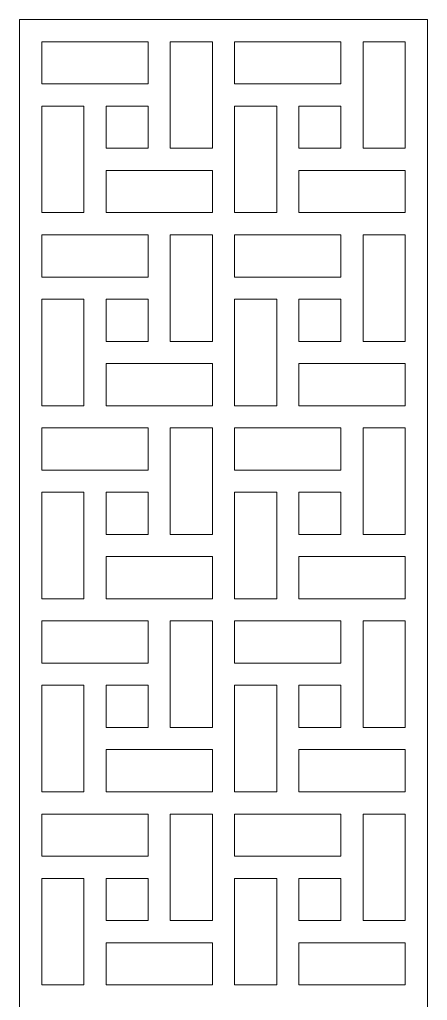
# Model space of a CAD drawing. Header units: centimetres. Extents: x -27.5 to -17.8, y -9.5 to 9.6.
# Drawn here: x -27.5 to -23.64, y 0.3 to 9.58 of the extents above; entities that cross this region are included whole.
import ezdxf

# ---------------------------------------------------------------- set-up
doc = ezdxf.new("R2010")
doc.units = ezdxf.units.CM
doc.header["$MEASUREMENT"] = 0
doc.layers.add('layer 1', color=7, linetype='Continuous')

msp = doc.modelspace()

# ---------------------------------------------------------------- linework, layer by layer
at = {"layer": 'layer 1', "color": 250, "lineweight": 9}
for points, knots in [([(-27.5, 9.5837), (-27.5, 9.5837), (-23.63701, 9.5837), (-23.63701, 9.5837), (-23.63701, 9.5837), (-23.63701, 9.5837), (-23.63701, -9.41629), (-23.63701, -9.41629), (-23.63701, -9.41629), (-23.63701, -9.41629), (-27.5, -9.41629), (-27.5, -9.41629), (-27.5, -9.41629), (-27.5, -9.41629), (-27.5, 9.5837), (-27.5, 9.5837)], [0, 0, 0, 0, 0.2, 0.2, 0.2, 0.2, 0.4, 0.4, 0.4, 0.4, 0.6, 0.6, 0.6, 0.6, 1, 1, 1, 1]), ([(-26.28233, 8.97486), (-26.28233, 8.97486), (-26.28233, 8.97486), (-26.28233, 8.97486), (-26.28233, 8.97486), (-26.28233, 8.97486), (-26.28233, 9.37376), (-26.28233, 9.37376), (-26.28233, 9.37376), (-26.28233, 9.37376), (-27.29007, 9.37376), (-27.29007, 9.37376), (-27.29007, 9.37376), (-27.29007, 9.37376), (-27.29007, 8.97486), (-27.29007, 8.97486), (-27.29007, 8.97486), (-26.95415, 8.97486), (-26.61824, 8.97486), (-26.28233, 8.97486)], [0, 0, 0, 0, 0.1666667, 0.1666667, 0.1666667, 0.1666667, 0.3333333, 0.3333333, 0.3333333, 0.3333333, 0.5, 0.5, 0.5, 0.5, 0.6666667, 0.6666667, 0.6666667, 0.6666667, 1, 1, 1, 1]), ([(-26.07239, 9.37376), (-26.07239, 9.37376), (-26.07239, 9.37376), (-26.07239, 9.37376), (-26.07239, 9.37376), (-26.07239, 9.03786), (-26.07239, 8.70193), (-26.07239, 8.36603), (-26.07239, 8.36603), (-26.07239, 8.36603), (-25.67349, 8.36603), (-25.67349, 8.36603), (-25.67349, 8.36603), (-25.67349, 8.36603), (-25.67349, 9.37376), (-25.67349, 9.37376), (-25.67349, 9.37376), (-25.67349, 9.37376), (-26.07239, 9.37376), (-26.07239, 9.37376)], [0, 0, 0, 0, 0.1666667, 0.1666667, 0.1666667, 0.1666667, 0.3333333, 0.3333333, 0.3333333, 0.3333333, 0.5, 0.5, 0.5, 0.5, 0.6666667, 0.6666667, 0.6666667, 0.6666667, 1, 1, 1, 1]), ([(-24.45581, 8.97486), (-24.45581, 8.97486), (-24.45581, 8.97486), (-24.45581, 8.97486), (-24.45581, 8.97486), (-24.45581, 8.97486), (-24.45581, 9.37376), (-24.45581, 9.37376), (-24.45581, 9.37376), (-24.45581, 9.37376), (-25.46352, 9.37376), (-25.46352, 9.37376), (-25.46352, 9.37376), (-25.46352, 9.37376), (-25.46352, 8.97486), (-25.46352, 8.97486), (-25.46352, 8.97486), (-25.12764, 8.97486), (-24.79173, 8.97486), (-24.45581, 8.97486)], [0, 0, 0, 0, 0.1666667, 0.1666667, 0.1666667, 0.1666667, 0.3333333, 0.3333333, 0.3333333, 0.3333333, 0.5, 0.5, 0.5, 0.5, 0.6666667, 0.6666667, 0.6666667, 0.6666667, 1, 1, 1, 1]), ([(-24.24584, 9.37376), (-24.24584, 9.37376), (-24.24584, 9.37376), (-24.24584, 9.37376), (-24.24584, 9.37376), (-24.24584, 9.03786), (-24.24584, 8.70193), (-24.24584, 8.36603), (-24.24584, 8.36603), (-24.24584, 8.36603), (-23.84697, 8.36603), (-23.84697, 8.36603), (-23.84697, 8.36603), (-23.84697, 8.36603), (-23.84697, 9.37376), (-23.84697, 9.37376), (-23.84697, 9.37376), (-23.84697, 9.37376), (-24.24584, 9.37376), (-24.24584, 9.37376)], [0, 0, 0, 0, 0.1666667, 0.1666667, 0.1666667, 0.1666667, 0.3333333, 0.3333333, 0.3333333, 0.3333333, 0.5, 0.5, 0.5, 0.5, 0.6666667, 0.6666667, 0.6666667, 0.6666667, 1, 1, 1, 1]), ([(-26.89117, 7.75719), (-26.89117, 7.75719), (-26.89117, 7.75719), (-26.89117, 7.75719), (-26.89117, 7.75719), (-26.89117, 8.0931), (-26.89117, 8.42901), (-26.89117, 8.76492), (-26.89117, 8.76492), (-26.89117, 8.76492), (-27.29007, 8.76492), (-27.29007, 8.76492), (-27.29007, 8.76492), (-27.29007, 8.76492), (-27.29007, 7.75719), (-27.29007, 7.75719), (-27.29007, 7.75719), (-27.29007, 7.75719), (-26.89117, 7.75719), (-26.89117, 7.75719)], [0, 0, 0, 0, 0.1666667, 0.1666667, 0.1666667, 0.1666667, 0.3333333, 0.3333333, 0.3333333, 0.3333333, 0.5, 0.5, 0.5, 0.5, 0.6666667, 0.6666667, 0.6666667, 0.6666667, 1, 1, 1, 1]), ([(-26.68123, 8.76492), (-26.68123, 8.76492), (-26.68123, 8.76492), (-26.68123, 8.76492), (-26.68123, 8.76492), (-26.68123, 8.76492), (-26.28233, 8.76492), (-26.28233, 8.76492), (-26.28233, 8.76492), (-26.28233, 8.76492), (-26.28233, 8.36603), (-26.28233, 8.36603), (-26.28233, 8.36603), (-26.28233, 8.36603), (-26.68123, 8.36603), (-26.68123, 8.36603), (-26.68123, 8.36603), (-26.68123, 8.36603), (-26.68123, 8.76492), (-26.68123, 8.76492)], [0, 0, 0, 0, 0.1666667, 0.1666667, 0.1666667, 0.1666667, 0.3333333, 0.3333333, 0.3333333, 0.3333333, 0.5, 0.5, 0.5, 0.5, 0.6666667, 0.6666667, 0.6666667, 0.6666667, 1, 1, 1, 1]), ([(-25.06465, 7.75719), (-25.06465, 7.75719), (-25.06465, 7.75719), (-25.06465, 7.75719), (-25.06465, 7.75719), (-25.06465, 8.0931), (-25.06465, 8.42901), (-25.06465, 8.76492), (-25.06465, 8.76492), (-25.06465, 8.76492), (-25.46352, 8.76492), (-25.46352, 8.76492), (-25.46352, 8.76492), (-25.46352, 8.76492), (-25.46352, 7.75719), (-25.46352, 7.75719), (-25.46352, 7.75719), (-25.46352, 7.75719), (-25.06465, 7.75719), (-25.06465, 7.75719)], [0, 0, 0, 0, 0.1666667, 0.1666667, 0.1666667, 0.1666667, 0.3333333, 0.3333333, 0.3333333, 0.3333333, 0.5, 0.5, 0.5, 0.5, 0.6666667, 0.6666667, 0.6666667, 0.6666667, 1, 1, 1, 1]), ([(-24.85468, 8.76492), (-24.85468, 8.76492), (-24.85468, 8.76492), (-24.85468, 8.76492), (-24.85468, 8.76492), (-24.85468, 8.76492), (-24.45581, 8.76492), (-24.45581, 8.76492), (-24.45581, 8.76492), (-24.45581, 8.76492), (-24.45581, 8.36603), (-24.45581, 8.36603), (-24.45581, 8.36603), (-24.45581, 8.36603), (-24.85468, 8.36603), (-24.85468, 8.36603), (-24.85468, 8.36603), (-24.85468, 8.36603), (-24.85468, 8.76492), (-24.85468, 8.76492)], [0, 0, 0, 0, 0.1666667, 0.1666667, 0.1666667, 0.1666667, 0.3333333, 0.3333333, 0.3333333, 0.3333333, 0.5, 0.5, 0.5, 0.5, 0.6666667, 0.6666667, 0.6666667, 0.6666667, 1, 1, 1, 1]), ([(-25.67349, 8.15608), (-25.67349, 8.15608), (-25.67349, 8.15608), (-25.67349, 8.15608), (-25.67349, 8.15608), (-25.67349, 8.15608), (-26.68123, 8.15608), (-26.68123, 8.15608), (-26.68123, 8.15608), (-26.68123, 8.15608), (-26.68123, 7.75719), (-26.68123, 7.75719), (-26.68123, 7.75719), (-26.68123, 7.75719), (-25.67349, 7.75719), (-25.67349, 7.75719), (-25.67349, 7.75719), (-25.67349, 7.75719), (-25.67349, 8.15608), (-25.67349, 8.15608)], [0, 0, 0, 0, 0.1666667, 0.1666667, 0.1666667, 0.1666667, 0.3333333, 0.3333333, 0.3333333, 0.3333333, 0.5, 0.5, 0.5, 0.5, 0.6666667, 0.6666667, 0.6666667, 0.6666667, 1, 1, 1, 1]), ([(-23.84697, 8.15608), (-23.84697, 8.15608), (-23.84697, 8.15608), (-23.84697, 8.15608), (-23.84697, 8.15608), (-23.84697, 8.15608), (-24.85468, 8.15608), (-24.85468, 8.15608), (-24.85468, 8.15608), (-24.85468, 8.15608), (-24.85468, 7.75719), (-24.85468, 7.75719), (-24.85468, 7.75719), (-24.85468, 7.75719), (-23.84697, 7.75719), (-23.84697, 7.75719), (-23.84697, 7.75719), (-23.84697, 7.75719), (-23.84697, 8.15608), (-23.84697, 8.15608)], [0, 0, 0, 0, 0.1666667, 0.1666667, 0.1666667, 0.1666667, 0.3333333, 0.3333333, 0.3333333, 0.3333333, 0.5, 0.5, 0.5, 0.5, 0.6666667, 0.6666667, 0.6666667, 0.6666667, 1, 1, 1, 1]), ([(-26.28233, 7.14835), (-26.28233, 7.14835), (-26.28233, 7.14835), (-26.28233, 7.14835), (-26.28233, 7.14835), (-26.28233, 7.14835), (-26.28233, 7.54724), (-26.28233, 7.54724), (-26.28233, 7.54724), (-26.28233, 7.54724), (-27.29007, 7.54724), (-27.29007, 7.54724), (-27.29007, 7.54724), (-27.29007, 7.54724), (-27.29007, 7.14835), (-27.29007, 7.14835), (-27.29007, 7.14835), (-26.95415, 7.14835), (-26.61824, 7.14835), (-26.28233, 7.14835)], [0, 0, 0, 0, 0.1666667, 0.1666667, 0.1666667, 0.1666667, 0.3333333, 0.3333333, 0.3333333, 0.3333333, 0.5, 0.5, 0.5, 0.5, 0.6666667, 0.6666667, 0.6666667, 0.6666667, 1, 1, 1, 1]), ([(-26.07239, 7.54724), (-26.07239, 7.54724), (-26.07239, 7.54724), (-26.07239, 7.54724), (-26.07239, 7.54724), (-26.07239, 7.21133), (-26.07239, 6.87542), (-26.07239, 6.53951), (-26.07239, 6.53951), (-26.07239, 6.53951), (-25.67349, 6.53951), (-25.67349, 6.53951), (-25.67349, 6.53951), (-25.67349, 6.53951), (-25.67349, 7.54724), (-25.67349, 7.54724), (-25.67349, 7.54724), (-25.67349, 7.54724), (-26.07239, 7.54724), (-26.07239, 7.54724)], [0, 0, 0, 0, 0.1666667, 0.1666667, 0.1666667, 0.1666667, 0.3333333, 0.3333333, 0.3333333, 0.3333333, 0.5, 0.5, 0.5, 0.5, 0.6666667, 0.6666667, 0.6666667, 0.6666667, 1, 1, 1, 1]), ([(-24.45581, 7.14835), (-24.45581, 7.14835), (-24.45581, 7.14835), (-24.45581, 7.14835), (-24.45581, 7.14835), (-24.45581, 7.14835), (-24.45581, 7.54724), (-24.45581, 7.54724), (-24.45581, 7.54724), (-24.45581, 7.54724), (-25.46352, 7.54724), (-25.46352, 7.54724), (-25.46352, 7.54724), (-25.46352, 7.54724), (-25.46352, 7.14835), (-25.46352, 7.14835), (-25.46352, 7.14835), (-25.12764, 7.14835), (-24.79173, 7.14835), (-24.45581, 7.14835)], [0, 0, 0, 0, 0.1666667, 0.1666667, 0.1666667, 0.1666667, 0.3333333, 0.3333333, 0.3333333, 0.3333333, 0.5, 0.5, 0.5, 0.5, 0.6666667, 0.6666667, 0.6666667, 0.6666667, 1, 1, 1, 1]), ([(-24.24584, 7.54724), (-24.24584, 7.54724), (-24.24584, 7.54724), (-24.24584, 7.54724), (-24.24584, 7.54724), (-24.24584, 7.21133), (-24.24584, 6.87542), (-24.24584, 6.53951), (-24.24584, 6.53951), (-24.24584, 6.53951), (-23.84697, 6.53951), (-23.84697, 6.53951), (-23.84697, 6.53951), (-23.84697, 6.53951), (-23.84697, 7.54724), (-23.84697, 7.54724), (-23.84697, 7.54724), (-23.84697, 7.54724), (-24.24584, 7.54724), (-24.24584, 7.54724)], [0, 0, 0, 0, 0.1666667, 0.1666667, 0.1666667, 0.1666667, 0.3333333, 0.3333333, 0.3333333, 0.3333333, 0.5, 0.5, 0.5, 0.5, 0.6666667, 0.6666667, 0.6666667, 0.6666667, 1, 1, 1, 1]), ([(-26.89117, 5.93067), (-26.89117, 5.93067), (-26.89117, 5.93067), (-26.89117, 5.93067), (-26.89117, 5.93067), (-26.89117, 6.26658), (-26.89117, 6.6025), (-26.89117, 6.9384), (-26.89117, 6.9384), (-26.89117, 6.9384), (-27.29007, 6.9384), (-27.29007, 6.9384), (-27.29007, 6.9384), (-27.29007, 6.9384), (-27.29007, 5.93067), (-27.29007, 5.93067), (-27.29007, 5.93067), (-27.29007, 5.93067), (-26.89117, 5.93067), (-26.89117, 5.93067)], [0, 0, 0, 0, 0.1666667, 0.1666667, 0.1666667, 0.1666667, 0.3333333, 0.3333333, 0.3333333, 0.3333333, 0.5, 0.5, 0.5, 0.5, 0.6666667, 0.6666667, 0.6666667, 0.6666667, 1, 1, 1, 1]), ([(-26.68123, 6.9384), (-26.68123, 6.9384), (-26.68123, 6.9384), (-26.68123, 6.9384), (-26.68123, 6.9384), (-26.68123, 6.9384), (-26.28233, 6.9384), (-26.28233, 6.9384), (-26.28233, 6.9384), (-26.28233, 6.9384), (-26.28233, 6.53951), (-26.28233, 6.53951), (-26.28233, 6.53951), (-26.28233, 6.53951), (-26.68123, 6.53951), (-26.68123, 6.53951), (-26.68123, 6.53951), (-26.68123, 6.53951), (-26.68123, 6.9384), (-26.68123, 6.9384)], [0, 0, 0, 0, 0.1666667, 0.1666667, 0.1666667, 0.1666667, 0.3333333, 0.3333333, 0.3333333, 0.3333333, 0.5, 0.5, 0.5, 0.5, 0.6666667, 0.6666667, 0.6666667, 0.6666667, 1, 1, 1, 1]), ([(-25.06465, 5.93067), (-25.06465, 5.93067), (-25.06465, 5.93067), (-25.06465, 5.93067), (-25.06465, 5.93067), (-25.06465, 6.26658), (-25.06465, 6.6025), (-25.06465, 6.9384), (-25.06465, 6.9384), (-25.06465, 6.9384), (-25.46352, 6.9384), (-25.46352, 6.9384), (-25.46352, 6.9384), (-25.46352, 6.9384), (-25.46352, 5.93067), (-25.46352, 5.93067), (-25.46352, 5.93067), (-25.46352, 5.93067), (-25.06465, 5.93067), (-25.06465, 5.93067)], [0, 0, 0, 0, 0.1666667, 0.1666667, 0.1666667, 0.1666667, 0.3333333, 0.3333333, 0.3333333, 0.3333333, 0.5, 0.5, 0.5, 0.5, 0.6666667, 0.6666667, 0.6666667, 0.6666667, 1, 1, 1, 1]), ([(-24.85468, 6.9384), (-24.85468, 6.9384), (-24.85468, 6.9384), (-24.85468, 6.9384), (-24.85468, 6.9384), (-24.85468, 6.9384), (-24.45581, 6.9384), (-24.45581, 6.9384), (-24.45581, 6.9384), (-24.45581, 6.9384), (-24.45581, 6.53951), (-24.45581, 6.53951), (-24.45581, 6.53951), (-24.45581, 6.53951), (-24.85468, 6.53951), (-24.85468, 6.53951), (-24.85468, 6.53951), (-24.85468, 6.53951), (-24.85468, 6.9384), (-24.85468, 6.9384)], [0, 0, 0, 0, 0.1666667, 0.1666667, 0.1666667, 0.1666667, 0.3333333, 0.3333333, 0.3333333, 0.3333333, 0.5, 0.5, 0.5, 0.5, 0.6666667, 0.6666667, 0.6666667, 0.6666667, 1, 1, 1, 1]), ([(-25.67349, 6.32957), (-25.67349, 6.32957), (-25.67349, 6.32957), (-25.67349, 6.32957), (-25.67349, 6.32957), (-25.67349, 6.32957), (-26.68123, 6.32957), (-26.68123, 6.32957), (-26.68123, 6.32957), (-26.68123, 6.32957), (-26.68123, 5.93067), (-26.68123, 5.93067), (-26.68123, 5.93067), (-26.68123, 5.93067), (-25.67349, 5.93067), (-25.67349, 5.93067), (-25.67349, 5.93067), (-25.67349, 5.93067), (-25.67349, 6.32957), (-25.67349, 6.32957)], [0, 0, 0, 0, 0.1666667, 0.1666667, 0.1666667, 0.1666667, 0.3333333, 0.3333333, 0.3333333, 0.3333333, 0.5, 0.5, 0.5, 0.5, 0.6666667, 0.6666667, 0.6666667, 0.6666667, 1, 1, 1, 1]), ([(-23.84697, 6.32957), (-23.84697, 6.32957), (-23.84697, 6.32957), (-23.84697, 6.32957), (-23.84697, 6.32957), (-23.84697, 6.32957), (-24.85468, 6.32957), (-24.85468, 6.32957), (-24.85468, 6.32957), (-24.85468, 6.32957), (-24.85468, 5.93067), (-24.85468, 5.93067), (-24.85468, 5.93067), (-24.85468, 5.93067), (-23.84697, 5.93067), (-23.84697, 5.93067), (-23.84697, 5.93067), (-23.84697, 5.93067), (-23.84697, 6.32957), (-23.84697, 6.32957)], [0, 0, 0, 0, 0.1666667, 0.1666667, 0.1666667, 0.1666667, 0.3333333, 0.3333333, 0.3333333, 0.3333333, 0.5, 0.5, 0.5, 0.5, 0.6666667, 0.6666667, 0.6666667, 0.6666667, 1, 1, 1, 1]), ([(-26.28233, 5.32183), (-26.28233, 5.32183), (-26.28233, 5.32183), (-26.28233, 5.32183), (-26.28233, 5.32183), (-26.28233, 5.32183), (-26.28233, 5.72071), (-26.28233, 5.72071), (-26.28233, 5.72071), (-26.28233, 5.72071), (-27.29007, 5.72071), (-27.29007, 5.72071), (-27.29007, 5.72071), (-27.29007, 5.72071), (-27.29007, 5.32183), (-27.29007, 5.32183), (-27.29007, 5.32183), (-26.95415, 5.32183), (-26.61824, 5.32183), (-26.28233, 5.32183)], [0, 0, 0, 0, 0.1666667, 0.1666667, 0.1666667, 0.1666667, 0.3333333, 0.3333333, 0.3333333, 0.3333333, 0.5, 0.5, 0.5, 0.5, 0.6666667, 0.6666667, 0.6666667, 0.6666667, 1, 1, 1, 1]), ([(-26.07239, 5.72071), (-26.07239, 5.72071), (-26.07239, 5.72071), (-26.07239, 5.72071), (-26.07239, 5.72071), (-26.07239, 5.3848), (-26.07239, 5.0489), (-26.07239, 4.71298), (-26.07239, 4.71298), (-26.07239, 4.71298), (-25.67349, 4.71298), (-25.67349, 4.71298), (-25.67349, 4.71298), (-25.67349, 4.71298), (-25.67349, 5.72071), (-25.67349, 5.72071), (-25.67349, 5.72071), (-25.67349, 5.72071), (-26.07239, 5.72071), (-26.07239, 5.72071)], [0, 0, 0, 0, 0.1666667, 0.1666667, 0.1666667, 0.1666667, 0.3333333, 0.3333333, 0.3333333, 0.3333333, 0.5, 0.5, 0.5, 0.5, 0.6666667, 0.6666667, 0.6666667, 0.6666667, 1, 1, 1, 1]), ([(-24.45581, 5.32183), (-24.45581, 5.32183), (-24.45581, 5.32183), (-24.45581, 5.32183), (-24.45581, 5.32183), (-24.45581, 5.32183), (-24.45581, 5.72071), (-24.45581, 5.72071), (-24.45581, 5.72071), (-24.45581, 5.72071), (-25.46352, 5.72071), (-25.46352, 5.72071), (-25.46352, 5.72071), (-25.46352, 5.72071), (-25.46352, 5.32183), (-25.46352, 5.32183), (-25.46352, 5.32183), (-25.12764, 5.32183), (-24.79173, 5.32183), (-24.45581, 5.32183)], [0, 0, 0, 0, 0.1666667, 0.1666667, 0.1666667, 0.1666667, 0.3333333, 0.3333333, 0.3333333, 0.3333333, 0.5, 0.5, 0.5, 0.5, 0.6666667, 0.6666667, 0.6666667, 0.6666667, 1, 1, 1, 1]), ([(-24.24584, 5.72071), (-24.24584, 5.72071), (-24.24584, 5.72071), (-24.24584, 5.72071), (-24.24584, 5.72071), (-24.24584, 5.3848), (-24.24584, 5.0489), (-24.24584, 4.71298), (-24.24584, 4.71298), (-24.24584, 4.71298), (-23.84697, 4.71298), (-23.84697, 4.71298), (-23.84697, 4.71298), (-23.84697, 4.71298), (-23.84697, 5.72071), (-23.84697, 5.72071), (-23.84697, 5.72071), (-23.84697, 5.72071), (-24.24584, 5.72071), (-24.24584, 5.72071)], [0, 0, 0, 0, 0.1666667, 0.1666667, 0.1666667, 0.1666667, 0.3333333, 0.3333333, 0.3333333, 0.3333333, 0.5, 0.5, 0.5, 0.5, 0.6666667, 0.6666667, 0.6666667, 0.6666667, 1, 1, 1, 1]), ([(-26.89117, 4.10414), (-26.89117, 4.10414), (-26.89117, 4.10414), (-26.89117, 4.10414), (-26.89117, 4.10414), (-26.89117, 4.44007), (-26.89117, 4.77597), (-26.89117, 5.11187), (-26.89117, 5.11187), (-26.89117, 5.11187), (-27.29007, 5.11187), (-27.29007, 5.11187), (-27.29007, 5.11187), (-27.29007, 5.11187), (-27.29007, 4.10414), (-27.29007, 4.10414), (-27.29007, 4.10414), (-27.29007, 4.10414), (-26.89117, 4.10414), (-26.89117, 4.10414)], [0, 0, 0, 0, 0.1666667, 0.1666667, 0.1666667, 0.1666667, 0.3333333, 0.3333333, 0.3333333, 0.3333333, 0.5, 0.5, 0.5, 0.5, 0.6666667, 0.6666667, 0.6666667, 0.6666667, 1, 1, 1, 1]), ([(-26.68123, 5.11187), (-26.68123, 5.11187), (-26.68123, 5.11187), (-26.68123, 5.11187), (-26.68123, 5.11187), (-26.68123, 5.11187), (-26.28233, 5.11187), (-26.28233, 5.11187), (-26.28233, 5.11187), (-26.28233, 5.11187), (-26.28233, 4.71298), (-26.28233, 4.71298), (-26.28233, 4.71298), (-26.28233, 4.71298), (-26.68123, 4.71298), (-26.68123, 4.71298), (-26.68123, 4.71298), (-26.68123, 4.71298), (-26.68123, 5.11187), (-26.68123, 5.11187)], [0, 0, 0, 0, 0.1666667, 0.1666667, 0.1666667, 0.1666667, 0.3333333, 0.3333333, 0.3333333, 0.3333333, 0.5, 0.5, 0.5, 0.5, 0.6666667, 0.6666667, 0.6666667, 0.6666667, 1, 1, 1, 1]), ([(-25.06465, 4.10414), (-25.06465, 4.10414), (-25.06465, 4.10414), (-25.06465, 4.10414), (-25.06465, 4.10414), (-25.06465, 4.44007), (-25.06465, 4.77597), (-25.06465, 5.11187), (-25.06465, 5.11187), (-25.06465, 5.11187), (-25.46352, 5.11187), (-25.46352, 5.11187), (-25.46352, 5.11187), (-25.46352, 5.11187), (-25.46352, 4.10414), (-25.46352, 4.10414), (-25.46352, 4.10414), (-25.46352, 4.10414), (-25.06465, 4.10414), (-25.06465, 4.10414)], [0, 0, 0, 0, 0.1666667, 0.1666667, 0.1666667, 0.1666667, 0.3333333, 0.3333333, 0.3333333, 0.3333333, 0.5, 0.5, 0.5, 0.5, 0.6666667, 0.6666667, 0.6666667, 0.6666667, 1, 1, 1, 1]), ([(-24.85468, 5.11187), (-24.85468, 5.11187), (-24.85468, 5.11187), (-24.85468, 5.11187), (-24.85468, 5.11187), (-24.85468, 5.11187), (-24.45581, 5.11187), (-24.45581, 5.11187), (-24.45581, 5.11187), (-24.45581, 5.11187), (-24.45581, 4.71298), (-24.45581, 4.71298), (-24.45581, 4.71298), (-24.45581, 4.71298), (-24.85468, 4.71298), (-24.85468, 4.71298), (-24.85468, 4.71298), (-24.85468, 4.71298), (-24.85468, 5.11187), (-24.85468, 5.11187)], [0, 0, 0, 0, 0.1666667, 0.1666667, 0.1666667, 0.1666667, 0.3333333, 0.3333333, 0.3333333, 0.3333333, 0.5, 0.5, 0.5, 0.5, 0.6666667, 0.6666667, 0.6666667, 0.6666667, 1, 1, 1, 1]), ([(-25.67349, 4.50304), (-25.67349, 4.50304), (-25.67349, 4.50304), (-25.67349, 4.50304), (-25.67349, 4.50304), (-25.67349, 4.50304), (-26.68123, 4.50304), (-26.68123, 4.50304), (-26.68123, 4.50304), (-26.68123, 4.50304), (-26.68123, 4.10414), (-26.68123, 4.10414), (-26.68123, 4.10414), (-26.68123, 4.10414), (-25.67349, 4.10414), (-25.67349, 4.10414), (-25.67349, 4.10414), (-25.67349, 4.10414), (-25.67349, 4.50304), (-25.67349, 4.50304)], [0, 0, 0, 0, 0.1666667, 0.1666667, 0.1666667, 0.1666667, 0.3333333, 0.3333333, 0.3333333, 0.3333333, 0.5, 0.5, 0.5, 0.5, 0.6666667, 0.6666667, 0.6666667, 0.6666667, 1, 1, 1, 1]), ([(-23.84697, 4.50304), (-23.84697, 4.50304), (-23.84697, 4.50304), (-23.84697, 4.50304), (-23.84697, 4.50304), (-23.84697, 4.50304), (-24.85468, 4.50304), (-24.85468, 4.50304), (-24.85468, 4.50304), (-24.85468, 4.50304), (-24.85468, 4.10414), (-24.85468, 4.10414), (-24.85468, 4.10414), (-24.85468, 4.10414), (-23.84697, 4.10414), (-23.84697, 4.10414), (-23.84697, 4.10414), (-23.84697, 4.10414), (-23.84697, 4.50304), (-23.84697, 4.50304)], [0, 0, 0, 0, 0.1666667, 0.1666667, 0.1666667, 0.1666667, 0.3333333, 0.3333333, 0.3333333, 0.3333333, 0.5, 0.5, 0.5, 0.5, 0.6666667, 0.6666667, 0.6666667, 0.6666667, 1, 1, 1, 1]), ([(-26.28233, 3.4953), (-26.28233, 3.4953), (-26.28233, 3.4953), (-26.28233, 3.4953), (-26.28233, 3.4953), (-26.28233, 3.4953), (-26.28233, 3.89421), (-26.28233, 3.89421), (-26.28233, 3.89421), (-26.28233, 3.89421), (-27.29007, 3.89421), (-27.29007, 3.89421), (-27.29007, 3.89421), (-27.29007, 3.89421), (-27.29007, 3.4953), (-27.29007, 3.4953), (-27.29007, 3.4953), (-26.95415, 3.4953), (-26.61824, 3.4953), (-26.28233, 3.4953)], [0, 0, 0, 0, 0.1666667, 0.1666667, 0.1666667, 0.1666667, 0.3333333, 0.3333333, 0.3333333, 0.3333333, 0.5, 0.5, 0.5, 0.5, 0.6666667, 0.6666667, 0.6666667, 0.6666667, 1, 1, 1, 1]), ([(-26.07239, 3.89421), (-26.07239, 3.89421), (-26.07239, 3.89421), (-26.07239, 3.89421), (-26.07239, 3.89421), (-26.07239, 3.55829), (-26.07239, 3.22239), (-26.07239, 2.88647), (-26.07239, 2.88647), (-26.07239, 2.88647), (-25.67349, 2.88647), (-25.67349, 2.88647), (-25.67349, 2.88647), (-25.67349, 2.88647), (-25.67349, 3.89421), (-25.67349, 3.89421), (-25.67349, 3.89421), (-25.67349, 3.89421), (-26.07239, 3.89421), (-26.07239, 3.89421)], [0, 0, 0, 0, 0.1666667, 0.1666667, 0.1666667, 0.1666667, 0.3333333, 0.3333333, 0.3333333, 0.3333333, 0.5, 0.5, 0.5, 0.5, 0.6666667, 0.6666667, 0.6666667, 0.6666667, 1, 1, 1, 1]), ([(-24.45581, 3.4953), (-24.45581, 3.4953), (-24.45581, 3.4953), (-24.45581, 3.4953), (-24.45581, 3.4953), (-24.45581, 3.4953), (-24.45581, 3.89421), (-24.45581, 3.89421), (-24.45581, 3.89421), (-24.45581, 3.89421), (-25.46352, 3.89421), (-25.46352, 3.89421), (-25.46352, 3.89421), (-25.46352, 3.89421), (-25.46352, 3.4953), (-25.46352, 3.4953), (-25.46352, 3.4953), (-25.12764, 3.4953), (-24.79173, 3.4953), (-24.45581, 3.4953)], [0, 0, 0, 0, 0.1666667, 0.1666667, 0.1666667, 0.1666667, 0.3333333, 0.3333333, 0.3333333, 0.3333333, 0.5, 0.5, 0.5, 0.5, 0.6666667, 0.6666667, 0.6666667, 0.6666667, 1, 1, 1, 1]), ([(-24.24584, 3.89421), (-24.24584, 3.89421), (-24.24584, 3.89421), (-24.24584, 3.89421), (-24.24584, 3.89421), (-24.24584, 3.55829), (-24.24584, 3.22239), (-24.24584, 2.88647), (-24.24584, 2.88647), (-24.24584, 2.88647), (-23.84697, 2.88647), (-23.84697, 2.88647), (-23.84697, 2.88647), (-23.84697, 2.88647), (-23.84697, 3.89421), (-23.84697, 3.89421), (-23.84697, 3.89421), (-23.84697, 3.89421), (-24.24584, 3.89421), (-24.24584, 3.89421)], [0, 0, 0, 0, 0.1666667, 0.1666667, 0.1666667, 0.1666667, 0.3333333, 0.3333333, 0.3333333, 0.3333333, 0.5, 0.5, 0.5, 0.5, 0.6666667, 0.6666667, 0.6666667, 0.6666667, 1, 1, 1, 1]), ([(-26.89117, 2.27763), (-26.89117, 2.27763), (-26.89117, 2.27763), (-26.89117, 2.27763), (-26.89117, 2.27763), (-26.89117, 2.61354), (-26.89117, 2.94945), (-26.89117, 3.28537), (-26.89117, 3.28537), (-26.89117, 3.28537), (-27.29007, 3.28537), (-27.29007, 3.28537), (-27.29007, 3.28537), (-27.29007, 3.28537), (-27.29007, 2.27763), (-27.29007, 2.27763), (-27.29007, 2.27763), (-27.29007, 2.27763), (-26.89117, 2.27763), (-26.89117, 2.27763)], [0, 0, 0, 0, 0.1666667, 0.1666667, 0.1666667, 0.1666667, 0.3333333, 0.3333333, 0.3333333, 0.3333333, 0.5, 0.5, 0.5, 0.5, 0.6666667, 0.6666667, 0.6666667, 0.6666667, 1, 1, 1, 1]), ([(-26.68123, 3.28537), (-26.68123, 3.28537), (-26.68123, 3.28537), (-26.68123, 3.28537), (-26.68123, 3.28537), (-26.68123, 3.28537), (-26.28233, 3.28537), (-26.28233, 3.28537), (-26.28233, 3.28537), (-26.28233, 3.28537), (-26.28233, 2.88647), (-26.28233, 2.88647), (-26.28233, 2.88647), (-26.28233, 2.88647), (-26.68123, 2.88647), (-26.68123, 2.88647), (-26.68123, 2.88647), (-26.68123, 2.88647), (-26.68123, 3.28537), (-26.68123, 3.28537)], [0, 0, 0, 0, 0.1666667, 0.1666667, 0.1666667, 0.1666667, 0.3333333, 0.3333333, 0.3333333, 0.3333333, 0.5, 0.5, 0.5, 0.5, 0.6666667, 0.6666667, 0.6666667, 0.6666667, 1, 1, 1, 1]), ([(-25.06465, 2.27763), (-25.06465, 2.27763), (-25.06465, 2.27763), (-25.06465, 2.27763), (-25.06465, 2.27763), (-25.06465, 2.61354), (-25.06465, 2.94945), (-25.06465, 3.28537), (-25.06465, 3.28537), (-25.06465, 3.28537), (-25.46352, 3.28537), (-25.46352, 3.28537), (-25.46352, 3.28537), (-25.46352, 3.28537), (-25.46352, 2.27763), (-25.46352, 2.27763), (-25.46352, 2.27763), (-25.46352, 2.27763), (-25.06465, 2.27763), (-25.06465, 2.27763)], [0, 0, 0, 0, 0.1666667, 0.1666667, 0.1666667, 0.1666667, 0.3333333, 0.3333333, 0.3333333, 0.3333333, 0.5, 0.5, 0.5, 0.5, 0.6666667, 0.6666667, 0.6666667, 0.6666667, 1, 1, 1, 1]), ([(-24.85468, 3.28537), (-24.85468, 3.28537), (-24.85468, 3.28537), (-24.85468, 3.28537), (-24.85468, 3.28537), (-24.85468, 3.28537), (-24.45581, 3.28537), (-24.45581, 3.28537), (-24.45581, 3.28537), (-24.45581, 3.28537), (-24.45581, 2.88647), (-24.45581, 2.88647), (-24.45581, 2.88647), (-24.45581, 2.88647), (-24.85468, 2.88647), (-24.85468, 2.88647), (-24.85468, 2.88647), (-24.85468, 2.88647), (-24.85468, 3.28537), (-24.85468, 3.28537)], [0, 0, 0, 0, 0.1666667, 0.1666667, 0.1666667, 0.1666667, 0.3333333, 0.3333333, 0.3333333, 0.3333333, 0.5, 0.5, 0.5, 0.5, 0.6666667, 0.6666667, 0.6666667, 0.6666667, 1, 1, 1, 1]), ([(-25.67349, 2.67651), (-25.67349, 2.67651), (-25.67349, 2.67651), (-25.67349, 2.67651), (-25.67349, 2.67651), (-25.67349, 2.67651), (-26.68123, 2.67651), (-26.68123, 2.67651), (-26.68123, 2.67651), (-26.68123, 2.67651), (-26.68123, 2.27763), (-26.68123, 2.27763), (-26.68123, 2.27763), (-26.68123, 2.27763), (-25.67349, 2.27763), (-25.67349, 2.27763), (-25.67349, 2.27763), (-25.67349, 2.27763), (-25.67349, 2.67651), (-25.67349, 2.67651)], [0, 0, 0, 0, 0.1666667, 0.1666667, 0.1666667, 0.1666667, 0.3333333, 0.3333333, 0.3333333, 0.3333333, 0.5, 0.5, 0.5, 0.5, 0.6666667, 0.6666667, 0.6666667, 0.6666667, 1, 1, 1, 1]), ([(-23.84697, 2.67651), (-23.84697, 2.67651), (-23.84697, 2.67651), (-23.84697, 2.67651), (-23.84697, 2.67651), (-23.84697, 2.67651), (-24.85468, 2.67651), (-24.85468, 2.67651), (-24.85468, 2.67651), (-24.85468, 2.67651), (-24.85468, 2.27763), (-24.85468, 2.27763), (-24.85468, 2.27763), (-24.85468, 2.27763), (-23.84697, 2.27763), (-23.84697, 2.27763), (-23.84697, 2.27763), (-23.84697, 2.27763), (-23.84697, 2.67651), (-23.84697, 2.67651)], [0, 0, 0, 0, 0.1666667, 0.1666667, 0.1666667, 0.1666667, 0.3333333, 0.3333333, 0.3333333, 0.3333333, 0.5, 0.5, 0.5, 0.5, 0.6666667, 0.6666667, 0.6666667, 0.6666667, 1, 1, 1, 1]), ([(-26.28233, 1.66877), (-26.28233, 1.66877), (-26.28233, 1.66877), (-26.28233, 1.66877), (-26.28233, 1.66877), (-26.28233, 1.66877), (-26.28233, 2.06768), (-26.28233, 2.06768), (-26.28233, 2.06768), (-26.28233, 2.06768), (-27.29007, 2.06768), (-27.29007, 2.06768), (-27.29007, 2.06768), (-27.29007, 2.06768), (-27.29007, 1.66877), (-27.29007, 1.66877), (-27.29007, 1.66877), (-26.95415, 1.66877), (-26.61824, 1.66877), (-26.28233, 1.66877)], [0, 0, 0, 0, 0.1666667, 0.1666667, 0.1666667, 0.1666667, 0.3333333, 0.3333333, 0.3333333, 0.3333333, 0.5, 0.5, 0.5, 0.5, 0.6666667, 0.6666667, 0.6666667, 0.6666667, 1, 1, 1, 1]), ([(-26.07239, 2.06768), (-26.07239, 2.06768), (-26.07239, 2.06768), (-26.07239, 2.06768), (-26.07239, 2.06768), (-26.07239, 1.73176), (-26.07239, 1.39586), (-26.07239, 1.05994), (-26.07239, 1.05994), (-26.07239, 1.05994), (-25.67349, 1.05994), (-25.67349, 1.05994), (-25.67349, 1.05994), (-25.67349, 1.05994), (-25.67349, 2.06768), (-25.67349, 2.06768), (-25.67349, 2.06768), (-25.67349, 2.06768), (-26.07239, 2.06768), (-26.07239, 2.06768)], [0, 0, 0, 0, 0.1666667, 0.1666667, 0.1666667, 0.1666667, 0.3333333, 0.3333333, 0.3333333, 0.3333333, 0.5, 0.5, 0.5, 0.5, 0.6666667, 0.6666667, 0.6666667, 0.6666667, 1, 1, 1, 1]), ([(-24.45581, 1.66877), (-24.45581, 1.66877), (-24.45581, 1.66877), (-24.45581, 1.66877), (-24.45581, 1.66877), (-24.45581, 1.66877), (-24.45581, 2.06768), (-24.45581, 2.06768), (-24.45581, 2.06768), (-24.45581, 2.06768), (-25.46352, 2.06768), (-25.46352, 2.06768), (-25.46352, 2.06768), (-25.46352, 2.06768), (-25.46352, 1.66877), (-25.46352, 1.66877), (-25.46352, 1.66877), (-25.12764, 1.66877), (-24.79173, 1.66877), (-24.45581, 1.66877)], [0, 0, 0, 0, 0.1666667, 0.1666667, 0.1666667, 0.1666667, 0.3333333, 0.3333333, 0.3333333, 0.3333333, 0.5, 0.5, 0.5, 0.5, 0.6666667, 0.6666667, 0.6666667, 0.6666667, 1, 1, 1, 1]), ([(-24.24584, 2.06768), (-24.24584, 2.06768), (-24.24584, 2.06768), (-24.24584, 2.06768), (-24.24584, 2.06768), (-24.24584, 1.73176), (-24.24584, 1.39586), (-24.24584, 1.05994), (-24.24584, 1.05994), (-24.24584, 1.05994), (-23.84697, 1.05994), (-23.84697, 1.05994), (-23.84697, 1.05994), (-23.84697, 1.05994), (-23.84697, 2.06768), (-23.84697, 2.06768), (-23.84697, 2.06768), (-23.84697, 2.06768), (-24.24584, 2.06768), (-24.24584, 2.06768)], [0, 0, 0, 0, 0.1666667, 0.1666667, 0.1666667, 0.1666667, 0.3333333, 0.3333333, 0.3333333, 0.3333333, 0.5, 0.5, 0.5, 0.5, 0.6666667, 0.6666667, 0.6666667, 0.6666667, 1, 1, 1, 1]), ([(-26.89117, 0.4511), (-26.89117, 0.4511), (-26.89117, 0.4511), (-26.89117, 0.4511), (-26.89117, 0.4511), (-26.89117, 0.78701), (-26.89117, 1.12294), (-26.89117, 1.45884), (-26.89117, 1.45884), (-26.89117, 1.45884), (-27.29007, 1.45884), (-27.29007, 1.45884), (-27.29007, 1.45884), (-27.29007, 1.45884), (-27.29007, 0.4511), (-27.29007, 0.4511), (-27.29007, 0.4511), (-27.29007, 0.4511), (-26.89117, 0.4511), (-26.89117, 0.4511)], [0, 0, 0, 0, 0.1666667, 0.1666667, 0.1666667, 0.1666667, 0.3333333, 0.3333333, 0.3333333, 0.3333333, 0.5, 0.5, 0.5, 0.5, 0.6666667, 0.6666667, 0.6666667, 0.6666667, 1, 1, 1, 1]), ([(-26.68123, 1.45884), (-26.68123, 1.45884), (-26.68123, 1.45884), (-26.68123, 1.45884), (-26.68123, 1.45884), (-26.68123, 1.45884), (-26.28233, 1.45884), (-26.28233, 1.45884), (-26.28233, 1.45884), (-26.28233, 1.45884), (-26.28233, 1.05994), (-26.28233, 1.05994), (-26.28233, 1.05994), (-26.28233, 1.05994), (-26.68123, 1.05994), (-26.68123, 1.05994), (-26.68123, 1.05994), (-26.68123, 1.05994), (-26.68123, 1.45884), (-26.68123, 1.45884)], [0, 0, 0, 0, 0.1666667, 0.1666667, 0.1666667, 0.1666667, 0.3333333, 0.3333333, 0.3333333, 0.3333333, 0.5, 0.5, 0.5, 0.5, 0.6666667, 0.6666667, 0.6666667, 0.6666667, 1, 1, 1, 1]), ([(-25.06465, 0.4511), (-25.06465, 0.4511), (-25.06465, 0.4511), (-25.06465, 0.4511), (-25.06465, 0.4511), (-25.06465, 0.78701), (-25.06465, 1.12294), (-25.06465, 1.45884), (-25.06465, 1.45884), (-25.06465, 1.45884), (-25.46352, 1.45884), (-25.46352, 1.45884), (-25.46352, 1.45884), (-25.46352, 1.45884), (-25.46352, 0.4511), (-25.46352, 0.4511), (-25.46352, 0.4511), (-25.46352, 0.4511), (-25.06465, 0.4511), (-25.06465, 0.4511)], [0, 0, 0, 0, 0.1666667, 0.1666667, 0.1666667, 0.1666667, 0.3333333, 0.3333333, 0.3333333, 0.3333333, 0.5, 0.5, 0.5, 0.5, 0.6666667, 0.6666667, 0.6666667, 0.6666667, 1, 1, 1, 1]), ([(-24.85468, 1.45884), (-24.85468, 1.45884), (-24.85468, 1.45884), (-24.85468, 1.45884), (-24.85468, 1.45884), (-24.85468, 1.45884), (-24.45581, 1.45884), (-24.45581, 1.45884), (-24.45581, 1.45884), (-24.45581, 1.45884), (-24.45581, 1.05994), (-24.45581, 1.05994), (-24.45581, 1.05994), (-24.45581, 1.05994), (-24.85468, 1.05994), (-24.85468, 1.05994), (-24.85468, 1.05994), (-24.85468, 1.05994), (-24.85468, 1.45884), (-24.85468, 1.45884)], [0, 0, 0, 0, 0.1666667, 0.1666667, 0.1666667, 0.1666667, 0.3333333, 0.3333333, 0.3333333, 0.3333333, 0.5, 0.5, 0.5, 0.5, 0.6666667, 0.6666667, 0.6666667, 0.6666667, 1, 1, 1, 1]), ([(-25.67349, 0.85), (-25.67349, 0.85), (-25.67349, 0.85), (-25.67349, 0.85), (-25.67349, 0.85), (-25.67349, 0.85), (-26.68123, 0.85), (-26.68123, 0.85), (-26.68123, 0.85), (-26.68123, 0.85), (-26.68123, 0.4511), (-26.68123, 0.4511), (-26.68123, 0.4511), (-26.68123, 0.4511), (-25.67349, 0.4511), (-25.67349, 0.4511), (-25.67349, 0.4511), (-25.67349, 0.4511), (-25.67349, 0.85), (-25.67349, 0.85)], [0, 0, 0, 0, 0.1666667, 0.1666667, 0.1666667, 0.1666667, 0.3333333, 0.3333333, 0.3333333, 0.3333333, 0.5, 0.5, 0.5, 0.5, 0.6666667, 0.6666667, 0.6666667, 0.6666667, 1, 1, 1, 1]), ([(-23.84697, 0.85), (-23.84697, 0.85), (-23.84697, 0.85), (-23.84697, 0.85), (-23.84697, 0.85), (-23.84697, 0.85), (-24.85468, 0.85), (-24.85468, 0.85), (-24.85468, 0.85), (-24.85468, 0.85), (-24.85468, 0.4511), (-24.85468, 0.4511), (-24.85468, 0.4511), (-24.85468, 0.4511), (-23.84697, 0.4511), (-23.84697, 0.4511), (-23.84697, 0.4511), (-23.84697, 0.4511), (-23.84697, 0.85), (-23.84697, 0.85)], [0, 0, 0, 0, 0.1666667, 0.1666667, 0.1666667, 0.1666667, 0.3333333, 0.3333333, 0.3333333, 0.3333333, 0.5, 0.5, 0.5, 0.5, 0.6666667, 0.6666667, 0.6666667, 0.6666667, 1, 1, 1, 1])]:
    msp.add_open_spline(points, degree=3, knots=knots, dxfattribs=at)

doc.saveas('drawing.dxf')
